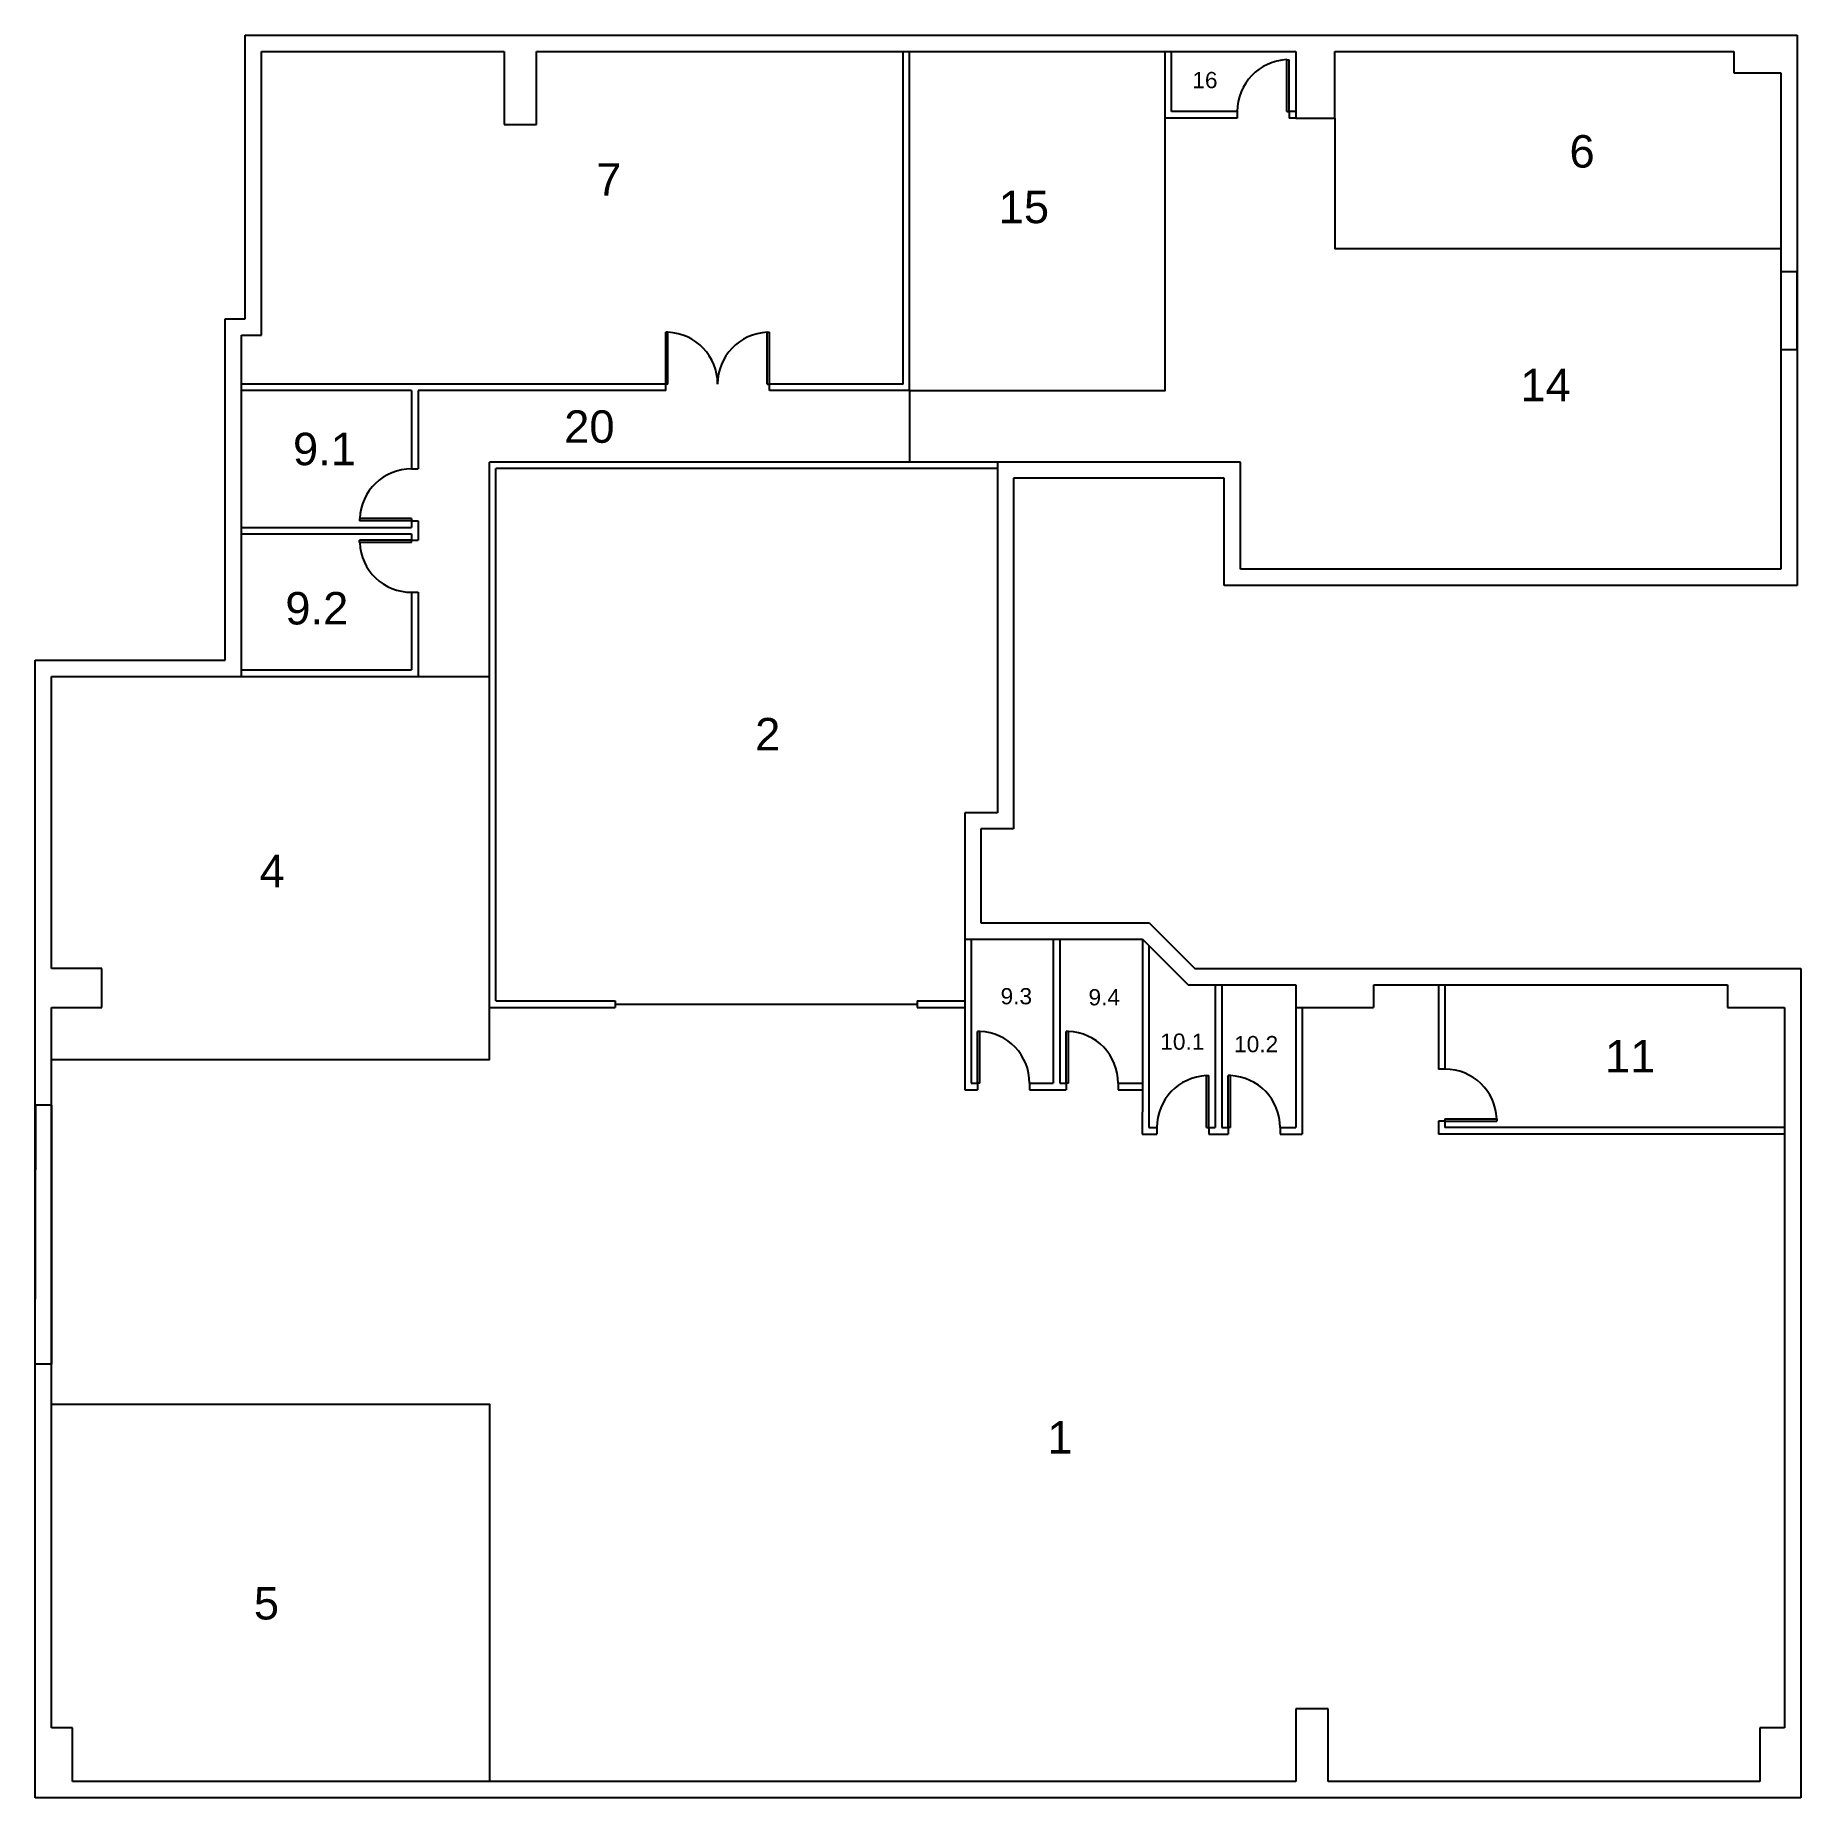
# Model space of a CAD drawing. Header units: millimetres. Extents: x -2599119.6 to -2599092.4, y 642259.9 to 642287.
import ezdxf

# ---------------------------------------------------------------- set-up
doc = ezdxf.new("R2010")
doc.units = ezdxf.units.MM
for name, color, linetype in [('BORDERS', 6, 'Continuous'), ('INNER_DOORS', 1, 'Continuous'), ('INNER_WALLS', 3, 'Continuous'), ('NAMES', 7, 'Continuous'), ('OUTER_DOORS', 2, 'Continuous'), ('OUTER_WALLS', 5, 'Continuous')]:
    doc.layers.add(name, color=color, linetype=linetype)
doc.styles.get("Standard").update_dxf_attribs({"font": 'arial.ttf'})

msp = doc.modelspace()

# ---------------------------------------------------------------- linework, layer by layer
at = {"layer": 'BORDERS'}
for p, q in [((-2599106.098, 642281.547), (-2599106.098, 642280.446)), ((-2599113.671, 642277.144), (-2599112.571, 642277.144)), ((-2599110.634, 642272.097), (-2599105.978, 642272.097))]:
    msp.add_line(p, q, dxfattribs=at)
for points in [[(-2599106.098, 642281.547), (-2599102.16, 642281.547), (-2599102.16, 642285.746)], [(-2599099.545, 642285.746), (-2599099.545, 642283.737), (-2599092.671, 642283.737)], [(-2599119.318, 642271.243), (-2599112.571, 642271.243), (-2599112.571, 642272.047)], [(-2599119.318, 642265.933), (-2599112.571, 642265.933), (-2599112.571, 642260.123)]]:
    msp.add_lwpolyline(points, dxfattribs=at)
at = {"layer": 'INNER_DOORS'}
for p, q in [((-2599100.282, 642285.846), (-2599100.282, 642286.645)), ((-2599100.282, 642286.645), (-2599100.247, 642286.645)), ((-2599100.247, 642285.846), (-2599100.247, 642286.645)), ((-2599100.282, 642285.846), (-2599100.247, 642285.846)), ((-2599109.855, 642281.647), (-2599109.855, 642282.446)), ((-2599109.82, 642282.446), (-2599109.855, 642282.446)), ((-2599109.82, 642281.647), (-2599109.82, 642282.446)), ((-2599108.29, 642281.647), (-2599108.29, 642282.446)), ((-2599108.29, 642282.446), (-2599108.255, 642282.446)), ((-2599108.255, 642281.647), (-2599108.255, 642282.446)), ((-2599109.82, 642281.647), (-2599109.855, 642281.647)), ((-2599108.29, 642281.647), (-2599108.255, 642281.647)), ((-2599113.771, 642279.576), (-2599114.571, 642279.576)), ((-2599114.571, 642279.576), (-2599114.571, 642279.541)), ((-2599113.771, 642279.541), (-2599114.571, 642279.541)), ((-2599113.771, 642279.576), (-2599113.771, 642279.541)), ((-2599113.771, 642279.241), (-2599114.571, 642279.241)), ((-2599114.571, 642279.206), (-2599114.571, 642279.241)), ((-2599113.771, 642279.206), (-2599114.571, 642279.206)), ((-2599113.771, 642279.206), (-2599113.771, 642279.241)), ((-2599105.048, 642270.878), (-2599105.048, 642271.677)), ((-2599105.013, 642271.677), (-2599105.048, 642271.677)), ((-2599105.013, 642270.878), (-2599105.013, 642271.677)), ((-2599103.684, 642270.878), (-2599103.684, 642271.677)), ((-2599103.649, 642271.677), (-2599103.684, 642271.677)), ((-2599103.649, 642270.878), (-2599103.649, 642271.677)), ((-2599101.522, 642270.196), (-2599101.522, 642270.995)), ((-2599101.522, 642270.995), (-2599101.487, 642270.995)), ((-2599101.487, 642270.196), (-2599101.487, 642270.995)), ((-2599101.187, 642270.196), (-2599101.187, 642270.995)), ((-2599101.152, 642270.995), (-2599101.187, 642270.995)), ((-2599101.152, 642270.196), (-2599101.152, 642270.995)), ((-2599105.013, 642270.878), (-2599105.048, 642270.878)), ((-2599103.649, 642270.878), (-2599103.684, 642270.878)), ((-2599101.522, 642270.196), (-2599101.487, 642270.196)), ((-2599101.152, 642270.196), (-2599101.187, 642270.196)), ((-2599097.849, 642270.331), (-2599097.849, 642270.296)), ((-2599097.849, 642270.331), (-2599097.05, 642270.331)), ((-2599097.849, 642270.296), (-2599097.05, 642270.296)), ((-2599097.05, 642270.331), (-2599097.05, 642270.296))]:
    msp.add_line(p, q, dxfattribs=at)
for centre, start, end in [((-2599100.247, 642285.846), 92.5075, 180), ((-2599109.855, 642281.647), 0, 87.4925), ((-2599108.255, 642281.647), 92.5075, 180), ((-2599113.771, 642279.541), 90, 177.4925), ((-2599113.771, 642279.241), 182.5075, 270), ((-2599105.048, 642270.878), 0, 87.4925), ((-2599103.684, 642270.878), 0, 87.4925), ((-2599101.487, 642270.196), 92.5075, 180), ((-2599101.187, 642270.196), 0, 87.4925), ((-2599097.849, 642270.296), 2.5075, 90)]:
    msp.add_arc(centre, 0.8, start, end, dxfattribs=at)
at = {"layer": 'INNER_WALLS'}
for p, q in [((-2599106.198, 642281.647), (-2599106.198, 642286.77)), ((-2599106.098, 642281.547), (-2599106.098, 642286.77)), ((-2599102.16, 642285.746), (-2599102.16, 642286.77)), ((-2599102.06, 642285.846), (-2599102.06, 642286.77)), ((-2599101.047, 642285.846), (-2599102.06, 642285.846)), ((-2599101.047, 642285.846), (-2599101.047, 642285.746)), ((-2599100.147, 642285.846), (-2599100.247, 642285.846)), ((-2599100.247, 642285.846), (-2599100.247, 642285.746)), ((-2599101.047, 642285.746), (-2599102.16, 642285.746)), ((-2599100.147, 642285.746), (-2599100.247, 642285.746)), ((-2599109.855, 642281.647), (-2599116.393, 642281.647)), ((-2599113.771, 642281.547), (-2599116.393, 642281.547)), ((-2599113.771, 642281.547), (-2599113.771, 642280.341)), ((-2599109.855, 642281.547), (-2599113.671, 642281.547)), ((-2599113.671, 642281.547), (-2599113.671, 642280.341)), ((-2599109.855, 642281.547), (-2599109.855, 642281.647)), ((-2599106.198, 642281.647), (-2599108.255, 642281.647)), ((-2599108.255, 642281.547), (-2599108.255, 642281.647)), ((-2599106.098, 642281.547), (-2599108.255, 642281.547)), ((-2599112.571, 642272.047), (-2599112.571, 642280.446)), ((-2599104.744, 642280.446), (-2599112.571, 642280.446)), ((-2599113.771, 642280.341), (-2599113.671, 642280.341)), ((-2599112.471, 642272.147), (-2599112.471, 642280.346)), ((-2599104.744, 642280.346), (-2599112.471, 642280.346)), ((-2599116.393, 642279.441), (-2599113.771, 642279.441)), ((-2599116.393, 642279.341), (-2599113.771, 642279.341)), ((-2599113.771, 642279.541), (-2599113.771, 642279.441)), ((-2599113.771, 642279.541), (-2599113.671, 642279.541)), ((-2599113.771, 642279.341), (-2599113.771, 642279.241)), ((-2599113.671, 642279.541), (-2599113.671, 642279.241)), ((-2599113.771, 642279.241), (-2599113.671, 642279.241)), ((-2599113.771, 642278.441), (-2599113.771, 642277.244)), ((-2599113.771, 642278.441), (-2599113.671, 642278.441)), ((-2599113.671, 642278.441), (-2599113.671, 642277.144)), ((-2599116.393, 642277.244), (-2599113.771, 642277.244)), ((-2599116.393, 642277.144), (-2599113.671, 642277.144)), ((-2599105.248, 642273.097), (-2599105.248, 642270.778)), ((-2599105.148, 642273.097), (-2599105.148, 642270.878)), ((-2599103.884, 642273.097), (-2599103.884, 642270.878)), ((-2599103.784, 642273.097), (-2599103.784, 642270.878)), ((-2599102.509, 642273.097), (-2599102.509, 642270.778)), ((-2599102.409, 642272.997), (-2599102.409, 642270.196)), ((-2599101.387, 642272.395), (-2599101.387, 642270.196)), ((-2599101.287, 642272.395), (-2599101.287, 642270.196)), ((-2599097.949, 642272.395), (-2599097.949, 642271.096)), ((-2599097.849, 642272.395), (-2599097.849, 642271.096)), ((-2599112.571, 642272.047), (-2599110.634, 642272.047)), ((-2599112.471, 642272.147), (-2599110.634, 642272.147)), ((-2599110.634, 642272.147), (-2599110.634, 642272.047)), ((-2599105.978, 642272.147), (-2599105.248, 642272.147)), ((-2599105.978, 642272.147), (-2599105.978, 642272.047)), ((-2599105.978, 642272.047), (-2599105.248, 642272.047)), ((-2599100.147, 642272.047), (-2599100.147, 642270.196)), ((-2599100.047, 642272.047), (-2599100.047, 642270.096)), ((-2599097.849, 642271.096), (-2599097.949, 642271.096)), ((-2599105.248, 642270.778), (-2599105.048, 642270.778)), ((-2599105.148, 642270.878), (-2599105.048, 642270.878)), ((-2599105.048, 642270.878), (-2599105.048, 642270.778)), ((-2599104.248, 642270.878), (-2599103.884, 642270.878)), ((-2599104.248, 642270.878), (-2599104.248, 642270.778)), ((-2599104.248, 642270.778), (-2599103.684, 642270.778)), ((-2599103.784, 642270.878), (-2599103.684, 642270.878)), ((-2599103.684, 642270.878), (-2599103.684, 642270.778)), ((-2599102.884, 642270.878), (-2599102.509, 642270.878)), ((-2599102.884, 642270.878), (-2599102.884, 642270.778)), ((-2599102.884, 642270.778), (-2599102.509, 642270.778)), ((-2599102.509, 642270.778), (-2599102.513, 642270.096)), ((-2599102.513, 642270.096), (-2599102.287, 642270.096)), ((-2599102.409, 642270.196), (-2599102.287, 642270.196)), ((-2599102.287, 642270.196), (-2599102.287, 642270.096)), ((-2599101.487, 642270.196), (-2599101.387, 642270.196)), ((-2599101.487, 642270.196), (-2599101.487, 642270.096)), ((-2599101.487, 642270.096), (-2599101.187, 642270.096)), ((-2599101.287, 642270.196), (-2599101.187, 642270.196)), ((-2599101.187, 642270.196), (-2599101.187, 642270.096)), ((-2599100.387, 642270.196), (-2599100.147, 642270.196)), ((-2599100.387, 642270.196), (-2599100.387, 642270.096)), ((-2599100.387, 642270.096), (-2599100.047, 642270.096)), ((-2599097.949, 642270.296), (-2599097.949, 642270.096)), ((-2599097.849, 642270.296), (-2599097.949, 642270.296)), ((-2599092.62, 642270.096), (-2599097.949, 642270.096)), ((-2599097.849, 642270.296), (-2599097.849, 642270.196)), ((-2599092.62, 642270.196), (-2599097.849, 642270.196))]:
    msp.add_line(p, q, dxfattribs=at)
at = {"layer": 'OUTER_DOORS'}
for p, q in [((-2599092.671, 642283.383), (-2599092.421, 642283.383)), ((-2599092.671, 642283.383), (-2599092.671, 642282.183)), ((-2599092.421, 642282.183), (-2599092.421, 642283.383)), ((-2599092.671, 642282.183), (-2599092.421, 642282.183)), ((-2599119.568, 642266.549), (-2599119.562, 642270.54)), ((-2599119.318, 642270.54), (-2599119.562, 642270.54)), ((-2599119.318, 642270.54), (-2599119.318, 642266.549)), ((-2599119.318, 642266.549), (-2599119.568, 642266.549))]:
    msp.add_line(p, q, dxfattribs=at)
at = {"layer": 'OUTER_WALLS'}
for p, q in [((-2599116.334, 642287.02), (-2599092.421, 642287.02)), ((-2599116.334, 642282.652), (-2599116.334, 642287.02)), ((-2599092.421, 642287.02), (-2599092.421, 642278.545)), ((-2599116.084, 642286.77), (-2599112.346, 642286.77)), ((-2599116.084, 642282.402), (-2599116.084, 642286.77)), ((-2599112.346, 642286.77), (-2599112.346, 642285.644)), ((-2599111.847, 642285.644), (-2599111.847, 642286.77)), ((-2599111.847, 642286.77), (-2599100.147, 642286.77)), ((-2599100.147, 642286.77), (-2599100.147, 642285.746)), ((-2599099.545, 642285.746), (-2599099.545, 642286.77)), ((-2599099.545, 642286.77), (-2599093.395, 642286.77)), ((-2599093.395, 642286.77), (-2599093.395, 642286.444)), ((-2599093.395, 642286.444), (-2599092.671, 642286.444)), ((-2599092.671, 642286.444), (-2599092.671, 642278.795)), ((-2599112.346, 642285.644), (-2599111.847, 642285.644)), ((-2599100.147, 642285.746), (-2599099.545, 642285.746)), ((-2599116.643, 642277.394), (-2599116.643, 642282.652)), ((-2599116.643, 642282.652), (-2599116.334, 642282.652)), ((-2599116.393, 642277.144), (-2599116.393, 642282.402)), ((-2599116.393, 642282.402), (-2599116.084, 642282.402)), ((-2599100.997, 642280.446), (-2599104.744, 642280.446)), ((-2599104.744, 642280.446), (-2599104.744, 642275.045)), ((-2599100.997, 642278.795), (-2599100.997, 642280.446)), ((-2599101.247, 642280.196), (-2599104.494, 642280.196)), ((-2599104.494, 642280.196), (-2599104.494, 642274.795)), ((-2599101.247, 642278.545), (-2599101.247, 642280.196)), ((-2599092.671, 642278.795), (-2599100.997, 642278.795)), ((-2599092.421, 642278.545), (-2599101.247, 642278.545)), ((-2599119.568, 642277.394), (-2599116.643, 642277.394)), ((-2599119.568, 642259.873), (-2599119.568, 642277.394)), ((-2599119.318, 642272.644), (-2599119.318, 642277.144)), ((-2599119.318, 642277.144), (-2599116.393, 642277.144)), ((-2599104.744, 642275.045), (-2599105.248, 642275.045)), ((-2599105.248, 642275.045), (-2599105.248, 642273.097)), ((-2599104.494, 642274.795), (-2599104.998, 642274.795)), ((-2599104.998, 642274.795), (-2599104.998, 642273.347)), ((-2599104.998, 642273.347), (-2599102.405, 642273.347)), ((-2599102.405, 642273.347), (-2599101.702, 642272.644)), ((-2599105.248, 642273.097), (-2599102.509, 642273.097)), ((-2599102.509, 642273.097), (-2599101.806, 642272.395)), ((-2599118.544, 642272.644), (-2599119.318, 642272.644)), ((-2599118.544, 642272.047), (-2599118.544, 642272.644)), ((-2599101.702, 642272.644), (-2599092.366, 642272.644)), ((-2599092.366, 642272.644), (-2599092.366, 642259.873)), ((-2599101.806, 642272.395), (-2599100.147, 642272.395)), ((-2599100.147, 642272.395), (-2599100.147, 642272.047)), ((-2599098.944, 642272.047), (-2599098.944, 642272.395)), ((-2599098.944, 642272.395), (-2599093.496, 642272.395)), ((-2599093.496, 642272.395), (-2599093.496, 642272.047)), ((-2599119.318, 642272.047), (-2599118.544, 642272.047)), ((-2599119.318, 642260.948), (-2599119.318, 642272.047)), ((-2599100.147, 642272.047), (-2599098.949, 642272.047)), ((-2599093.496, 642272.047), (-2599092.616, 642272.047)), ((-2599092.616, 642272.047), (-2599092.616, 642260.948)), ((-2599099.647, 642261.244), (-2599100.147, 642261.244)), ((-2599100.147, 642261.244), (-2599100.147, 642260.123)), ((-2599099.647, 642260.123), (-2599099.647, 642261.244)), ((-2599118.997, 642260.948), (-2599119.318, 642260.948)), ((-2599118.997, 642260.123), (-2599118.997, 642260.948)), ((-2599092.616, 642260.948), (-2599092.997, 642260.948)), ((-2599092.997, 642260.948), (-2599092.997, 642260.123)), ((-2599100.147, 642260.123), (-2599118.997, 642260.123)), ((-2599092.997, 642260.123), (-2599099.647, 642260.123)), ((-2599092.366, 642259.873), (-2599119.568, 642259.873))]:
    msp.add_line(p, q, dxfattribs=at)

# ---------------------------------------------------------------- texts
at = {"layer": 'NAMES'}
for s, height, p in [('16', 0.25, (-2599101.74, 642286.206)), ('6', 0.5, (-2599095.929, 642284.983)), ('7', 0.5, (-2599110.926, 642284.549)), ('15', 0.5, (-2599104.724, 642284.126)), ('14', 0.5, (-2599096.685, 642281.383)), ('20', 0.5, (-2599111.419, 642280.743)), ('9.1', 0.5, (-2599115.598, 642280.398)), ('9.2', 0.5, (-2599115.716, 642277.945)), ('2', 0.5, (-2599108.477, 642276.005)), ('4', 0.5, (-2599116.112, 642273.897)), ('9.3', 0.25, (-2599104.695, 642272.094)), ('9.4', 0.25, (-2599103.34, 642272.078)), ('10.1', 0.25, (-2599102.234, 642271.394)), ('10.2', 0.25, (-2599101.097, 642271.356)), ('11', 0.5, (-2599095.382, 642271.044)), ('1', 0.5, (-2599103.973, 642265.174)), ('5', 0.5, (-2599116.201, 642262.618))]:
    msp.add_text(s, height=height, dxfattribs=at).set_placement(p)

doc.saveas('drawing.dxf')
